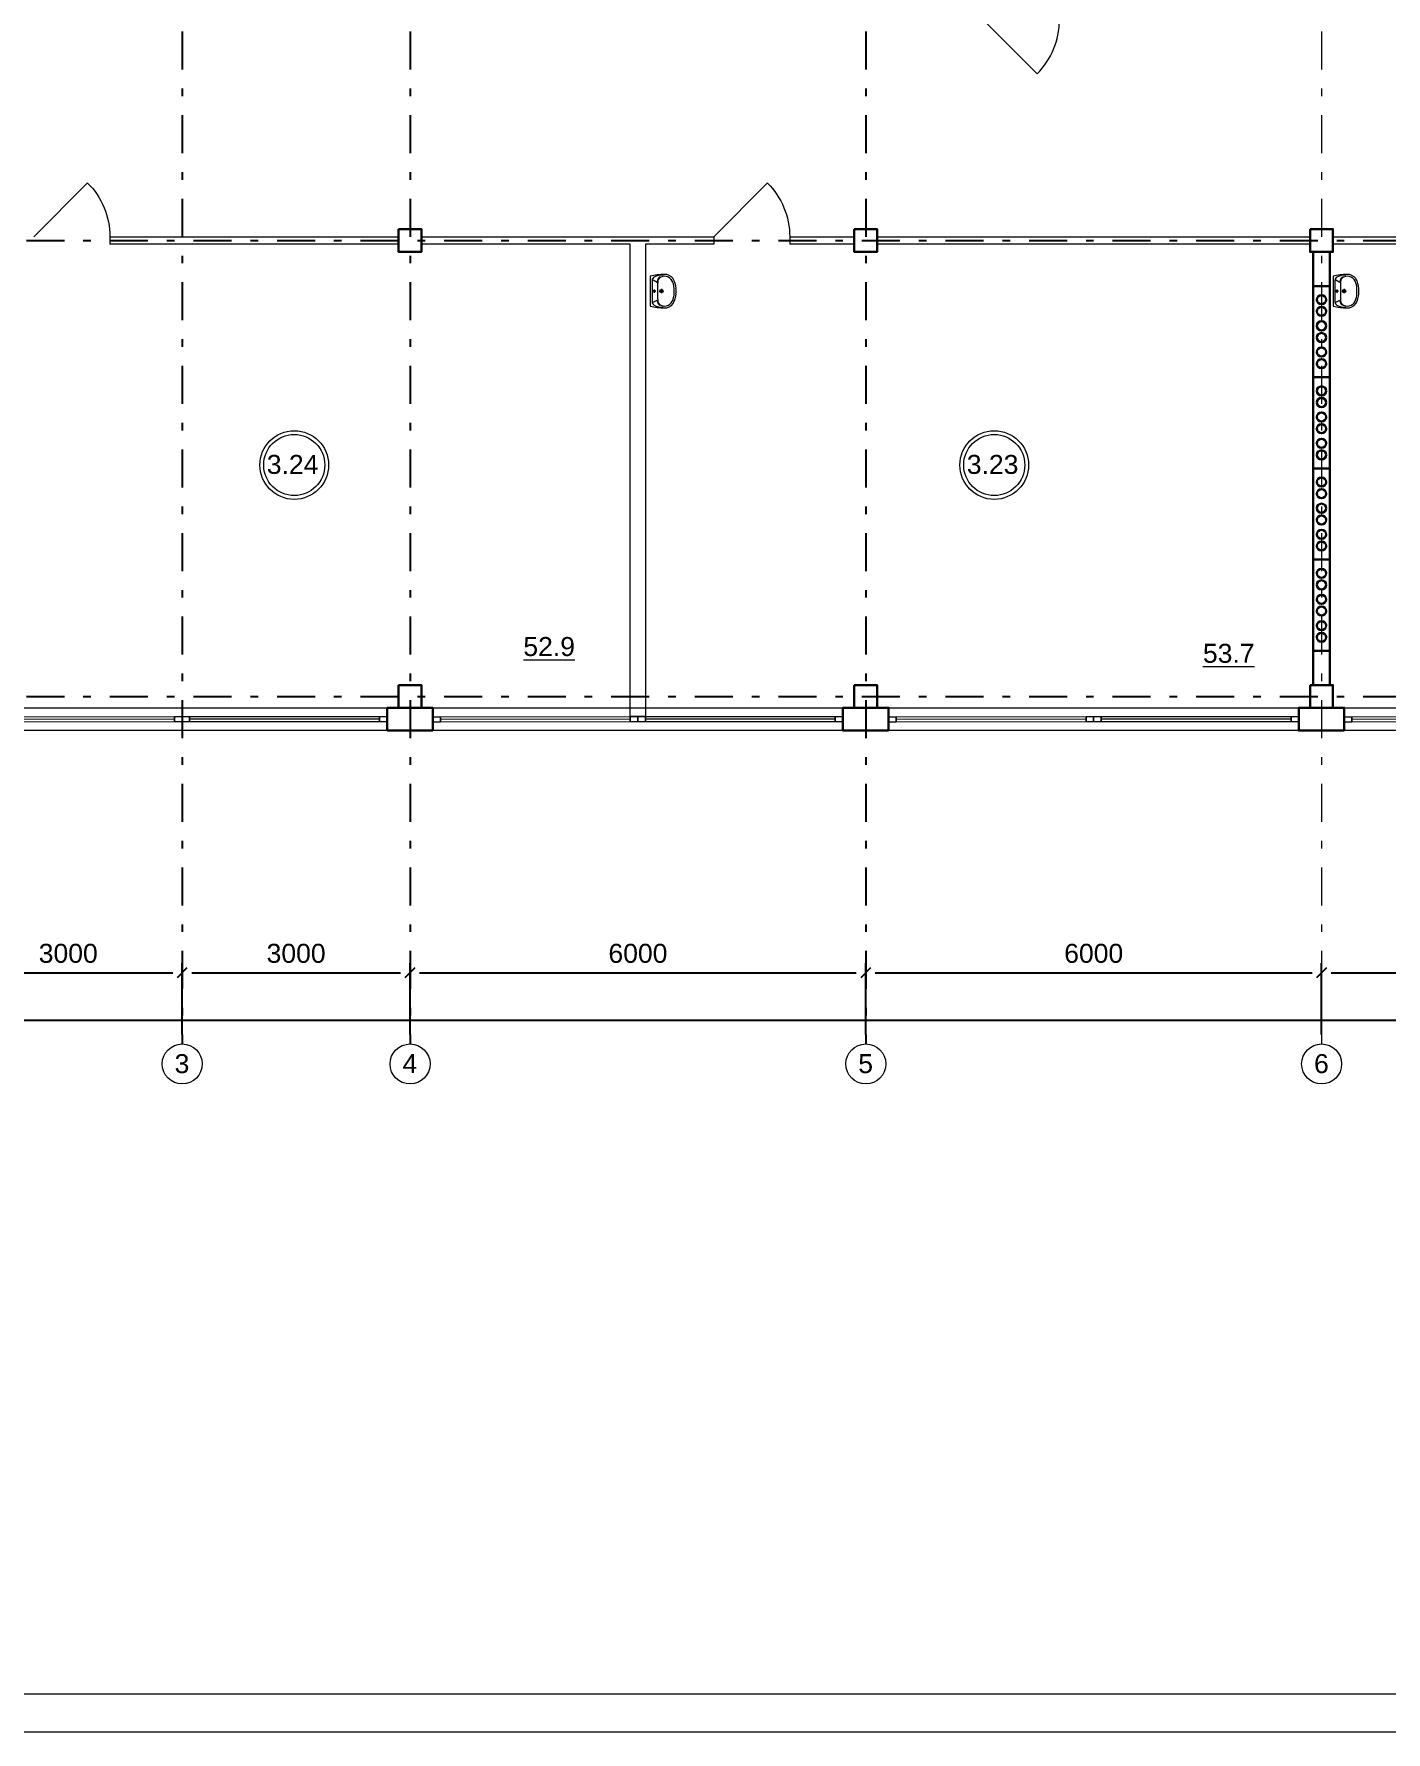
# Model space of a CAD drawing. Header units: metres. Extents: x -306 to 273, y -329 to 512.
# Drawn here: x 200.08 to 217.88, y 289.38 to 311.73 of the extents above; entities that cross this region are included whole.
import ezdxf
from ezdxf.enums import TextEntityAlignment as Align

# ---------------------------------------------------------------- set-up
doc = ezdxf.new("R2010")
doc.units = ezdxf.units.M
doc.header["$MEASUREMENT"] = 0
doc.linetypes.add('( Dashdot )', pattern=[1.001, 0.5, -0.25, 0.001, -0.25])
doc.layers.get('DEFPOINTS').update_dxf_attribs({"lineweight": 0})
doc.layers.add('Level 50', color=7, linetype='Continuous', lineweight=0)
doc.styles.add('Standard_0', font='arial.ttf')
doc.styles.add('Style-Arial', font='arial.ttf')
doc.dimstyles.get("Standard").update_dxf_attribs({"dimtxt": 0.00018, "dimasz": 0.00018, "dimexe": 0.0002, "dimexo": 0.0625, "dimgap": 9e-05, "dimtad": 0, "dimtih": 1, "dimtoh": 1, "dimdec": 4, "dimlfac": 1000, "dimzin": 0, "dimdsep": 46, "dimtxsty": 'Standard_0', "dimcen": 9e-05, "dimadec": 0, "dimazin": 0, "dimtfac": 1, "dimtdec": 4, "dimtofl": 0, "dimtmove": 0, "dimatfit": 0, "dimfxl": 0.01, "dimfxlon": 1, "dimtolj": 1, "dimtzin": 0, "dimarcsym": 0})

# ---------------------------------------------------------------- blocks, each defined once
blk = doc.blocks.new('*U1656')
at = {"color": 7, "linetype": 'Continuous', "lineweight": 0}
blk.add_line((1.25, 0), (-1.25, 0), dxfattribs=at)
at = {"color": 7, "linetype": 'Continuous', "lineweight": 13, "flags": 128}
for points in [[(-1.35, 0.035), (-1.25, 0.035), (-1.25, -0.035), (-1.35, -0.035), (-1.35, 0.035)], [(1.25, 0.035), (1.35, 0.035), (1.35, -0.035), (1.25, -0.035), (1.25, 0.035)]]:
    blk.add_lwpolyline(points, close=True, dxfattribs=at)
at = {"color": 7, "linetype": 'Continuous', "lineweight": 0, "flags": 128}
blk.add_lwpolyline([(-1.25, 0.035), (1.25, 0.035), (1.25, -0.035), (-1.25, -0.035), (-1.25, 0.035)], close=True, dxfattribs=at)
blk = doc.blocks.new('*U1657')
at = {"color": 7, "linetype": 'Continuous', "lineweight": 0}
blk.add_line((1.25, 0.001), (-1.25, -0.001), dxfattribs=at)
at = {"color": 7, "linetype": 'Continuous', "lineweight": 13, "flags": 128}
for points in [[(-1.35, 0.034), (-1.25, 0.034), (-1.25, -0.036), (-1.35, -0.036), (-1.35, 0.034)], [(1.25, 0.036), (1.35, 0.036), (1.35, -0.034), (1.25, -0.034), (1.25, 0.036)]]:
    blk.add_lwpolyline(points, close=True, dxfattribs=at)
at = {"color": 7, "linetype": 'Continuous', "lineweight": 0, "flags": 128}
blk.add_lwpolyline([(-1.25, 0.034), (1.25, 0.036), (1.25, -0.034), (-1.25, -0.036), (-1.25, 0.034)], close=True, dxfattribs=at)
blk = doc.blocks.new('*U1655')
at = {"color": 7, "linetype": 'Continuous', "lineweight": 30, "flags": 128}
blk.add_lwpolyline([(-0.11, -0.6), (-0.11, 0.6), (0.11, 0.6), (0.11, -0.6), (-0.11, -0.6)], close=True, dxfattribs=at)
at = {"color": 7, "linetype": 'Continuous', "lineweight": 30}
for centre in [(0, 0.421), (0, 0.268), (0, 0.077), (0, -0.077), (0, -0.268), (0, -0.421)]:
    blk.add_circle(centre, 0.06, dxfattribs=at)
blk = doc.blocks.new('_Oblique-1')
at = {"color": 0, "linetype": 'ByBlock', "lineweight": -2}
blk.add_line((0.5, 0.5), (-0.5, -0.5), dxfattribs=at)
blk = doc.blocks.new('*D2473')
at = {"color": 0, "linetype": 'Continuous', "lineweight": -2, "transparency": 16777216}
for p, q in [((193.031, 298.561), (193.031, 298.872)), ((259.031, 298.561), (259.031, 298.872)), ((193.156, 298.747), (258.906, 298.747))]:
    blk.add_line(p, q, dxfattribs=at)
at = {"layer": 'DEFPOINTS', "color": 0, "linetype": 'Continuous', "lineweight": 0, "transparency": 16777216}
for p in [(259.031, 298.747), (193.031, 298.436), (259.031, 298.436)]:
    blk.add_point(p, dxfattribs=at)
at = {"color": 0, "linetype": 'Continuous', "lineweight": -2, "transparency": 16777216, "xscale": 0.125, "yscale": 0.125, "zscale": 0.125, "rotation": 180}
blk.add_blockref('_Oblique-1', (193.031, 298.747), dxfattribs=at)
at = {"color": 0, "linetype": 'Continuous', "lineweight": -2, "transparency": 16777216, "xscale": 0.125, "yscale": 0.125, "zscale": 0.125}
blk.add_blockref('_Oblique-1', (259.031, 298.747), dxfattribs=at)
at = {"color": 0, "linetype": 'Continuous', "lineweight": 0, "transparency": 16777216, "insert": (226.031, 299), "char_height": 0.25, "attachment_point": 5, "style": 'Style-Arial'}
blk.add_mtext('\\A1;66000', dxfattribs=at)
blk = doc.blocks.new('*U1662')
at = {"color": 7, "linetype": 'Continuous', "lineweight": 0, "flags": 128}
blk.add_lwpolyline([(42.05, 29.7), (42.05, -29.7), (-42.05, -29.7), (-42.05, 29.7), (42.05, 29.7)], close=True, dxfattribs=at)
at = {"layer": 'Level 50', "color": 7, "linetype": 'Continuous', "lineweight": 13}
blk.add_line((41.55, -29.2), (-41.25, -29.2), dxfattribs=at)
blk = doc.blocks.new('*U1858')
at = {"color": 7, "linetype": 'Continuous', "lineweight": 13}
for radius in [0.452, 0.402]:
    blk.add_circle((0, 0), radius, dxfattribs=at)
at = {"color": 7, "linetype": 'Continuous', "lineweight": 13, "style": 'Style-Arial'}
blk.add_text('3.23', height=0.25, dxfattribs=at).set_placement((-0.361, 0.133), align=Align.TOP_LEFT)
blk = doc.blocks.new('*U1859')
at = {"color": 7, "linetype": 'Continuous', "lineweight": 13}
for radius in [0.452, 0.402]:
    blk.add_circle((0, 0), radius, dxfattribs=at)
at = {"color": 7, "linetype": 'Continuous', "lineweight": 13, "style": 'Style-Arial'}
blk.add_text('3.24', height=0.25, dxfattribs=at).set_placement((-0.361, 0.133), align=Align.TOP_LEFT)
blk = doc.blocks.new('*U1888')
at = {"color": 7, "lineweight": 13}
blk.add_line((-0.5, 0.354), (0.207, -0.354), dxfattribs=at)
at = {"color": 7, "lineweight": 0}
blk.add_arc((-0.5, 0.354), 1, 315, 360, dxfattribs=at)
blk = doc.blocks.new('ум9')
at = {"color": 252, "lineweight": 13}
for p, q in [((0.317, 0), (-0.317, 0)), ((-0.237, -0.059), (-0.19, -0.143)), ((0.228, -0.039), (-0.228, -0.039)), ((0.185, -0.156), (-0.171, -0.156)), ((0.046, -0.234), (-0.046, -0.234)), ((0.035, -0.08), (-0.035, -0.08)), ((0, -0.115), (0, -0.045)), ((0, -0.189), (0, -0.28)), ((0.237, -0.059), (0.19, -0.143))]:
    blk.add_line(p, q, dxfattribs=at)
for centre, radius in [((0, -0.234), 0.0351), ((0, -0.08), 0.0221), ((0, -0.234), 0.0221)]:
    blk.add_circle(centre, radius, dxfattribs=at)
for centre, radius, start, end in [((1.163, -0.334), 1.518, 167.3206, 178.6525), ((-0.135, -0.304), 0.22, 178.312, 234.1043), ((-0.355, -0.298), 0.00065, 358.312, 358.6525), ((0.089, -0.267), 0.429, 154.5977, 180.3349), ((-0.317, -0.001), 0.00065, 90, 167.3206), ((-0.135, -0.303), 0.18, 141.0504, 245.2718), ((-0.228, -0.117), 0.078, 90, 154.5977), ((-0.135, -0.303), 0.193, 141.0504, 147.7493), ((-0.181, -0.302), 0.159, 98.7111, 129.9424), ((-0.181, -0.302), 0.146, 86.1548, 129.9424), ((0.181, -0.302), 0.146, 50.0576, 93.8452), ((0.181, -0.302), 0.159, 50.0576, 81.2889), ((0.135, -0.303), 0.18, 294.7282, 38.9496), ((0.228, -0.117), 0.078, 25.4023, 90), ((0.135, -0.304), 0.22, 305.8957, 1.688), ((0.135, -0.303), 0.193, 32.2507, 38.9496), ((-0.089, -0.267), 0.429, 359.6651, 25.4023), ((0.317, -0.001), 0.00065, 12.6794, 90), ((-1.163, -0.334), 1.518, 1.3475, 12.6794), ((0.355, -0.298), 0.00065, 181.3475, 181.688), ((-0.035, -0.093), 0.452, 239.6448, 267.5368), ((-0.035, -0.093), 0.413, 244.8898, 267.5368), ((0, 0.104), 0.65, 265.1692, 274.8308), ((0, 0.104), 0.611, 265.1692, 274.8308), ((0.035, -0.093), 0.413, 272.4632, 300.3552), ((0.035, -0.093), 0.452, 272.4632, 300.3552)]:
    blk.add_arc(centre, radius, start, end, dxfattribs=at)
blk = doc.blocks.new('*D2414')
at = {"color": 0, "linetype": 'Continuous', "lineweight": -2, "transparency": 16777216}
for p, q in [((199.031, 298.561), (199.031, 299.499)), ((202.031, 298.561), (202.031, 299.499)), ((199.156, 299.374), (201.906, 299.374))]:
    blk.add_line(p, q, dxfattribs=at)
at = {"layer": 'DEFPOINTS', "color": 0, "linetype": 'Continuous', "lineweight": 0, "transparency": 16777216}
for p in [(202.031, 299.374), (199.031, 298.436), (202.031, 298.436)]:
    blk.add_point(p, dxfattribs=at)
at = {"color": 0, "linetype": 'Continuous', "lineweight": -2, "transparency": 16777216, "xscale": 0.125, "yscale": 0.125, "zscale": 0.125, "rotation": 180}
blk.add_blockref('_Oblique-1', (199.031, 299.374), dxfattribs=at)
at = {"color": 0, "linetype": 'Continuous', "lineweight": -2, "transparency": 16777216, "xscale": 0.125, "yscale": 0.125, "zscale": 0.125}
blk.add_blockref('_Oblique-1', (202.031, 299.374), dxfattribs=at)
at = {"color": 0, "linetype": 'Continuous', "lineweight": 0, "transparency": 16777216, "insert": (200.531, 299.627), "char_height": 0.25, "attachment_point": 5, "style": 'Style-Arial'}
blk.add_mtext('\\A1;3000', dxfattribs=at)
blk = doc.blocks.new('*D2415')
at = {"color": 0, "linetype": 'Continuous', "lineweight": -2, "transparency": 16777216}
for p, q in [((202.031, 298.561), (202.031, 299.499)), ((205.031, 298.561), (205.031, 299.499)), ((202.156, 299.374), (204.906, 299.374))]:
    blk.add_line(p, q, dxfattribs=at)
at = {"layer": 'DEFPOINTS', "color": 0, "linetype": 'Continuous', "lineweight": 0, "transparency": 16777216}
for p in [(205.031, 299.374), (202.031, 298.436), (205.031, 298.436)]:
    blk.add_point(p, dxfattribs=at)
at = {"color": 0, "linetype": 'Continuous', "lineweight": -2, "transparency": 16777216, "xscale": 0.125, "yscale": 0.125, "zscale": 0.125, "rotation": 180}
blk.add_blockref('_Oblique-1', (202.031, 299.374), dxfattribs=at)
at = {"color": 0, "linetype": 'Continuous', "lineweight": -2, "transparency": 16777216, "xscale": 0.125, "yscale": 0.125, "zscale": 0.125}
blk.add_blockref('_Oblique-1', (205.031, 299.374), dxfattribs=at)
at = {"color": 0, "linetype": 'Continuous', "lineweight": 0, "transparency": 16777216, "insert": (203.531, 299.627), "char_height": 0.25, "attachment_point": 5, "style": 'Style-Arial'}
blk.add_mtext('\\A1;3000', dxfattribs=at)
blk = doc.blocks.new('*D2416')
at = {"color": 0, "linetype": 'Continuous', "lineweight": -2, "transparency": 16777216}
for p, q in [((205.031, 298.561), (205.031, 299.499)), ((211.031, 298.561), (211.031, 299.499)), ((205.156, 299.374), (210.906, 299.374))]:
    blk.add_line(p, q, dxfattribs=at)
at = {"layer": 'DEFPOINTS', "color": 0, "linetype": 'Continuous', "lineweight": 0, "transparency": 16777216}
for p in [(211.031, 299.374), (205.031, 298.436), (211.031, 298.436)]:
    blk.add_point(p, dxfattribs=at)
at = {"color": 0, "linetype": 'Continuous', "lineweight": -2, "transparency": 16777216, "xscale": 0.125, "yscale": 0.125, "zscale": 0.125, "rotation": 180}
blk.add_blockref('_Oblique-1', (205.031, 299.374), dxfattribs=at)
at = {"color": 0, "linetype": 'Continuous', "lineweight": -2, "transparency": 16777216, "xscale": 0.125, "yscale": 0.125, "zscale": 0.125}
blk.add_blockref('_Oblique-1', (211.031, 299.374), dxfattribs=at)
at = {"color": 0, "linetype": 'Continuous', "lineweight": 0, "transparency": 16777216, "insert": (208.031, 299.627), "char_height": 0.25, "attachment_point": 5, "style": 'Style-Arial'}
blk.add_mtext('\\A1;6000', dxfattribs=at)
blk = doc.blocks.new('*D2417')
at = {"color": 0, "linetype": 'Continuous', "lineweight": -2, "transparency": 16777216}
for p, q in [((211.031, 298.561), (211.031, 299.499)), ((217.031, 298.561), (217.031, 299.499)), ((211.156, 299.374), (216.906, 299.374))]:
    blk.add_line(p, q, dxfattribs=at)
at = {"layer": 'DEFPOINTS', "color": 0, "linetype": 'Continuous', "lineweight": 0, "transparency": 16777216}
for p in [(217.031, 299.374), (211.031, 298.436), (217.031, 298.436)]:
    blk.add_point(p, dxfattribs=at)
at = {"color": 0, "linetype": 'Continuous', "lineweight": -2, "transparency": 16777216, "xscale": 0.125, "yscale": 0.125, "zscale": 0.125, "rotation": 180}
blk.add_blockref('_Oblique-1', (211.031, 299.374), dxfattribs=at)
at = {"color": 0, "linetype": 'Continuous', "lineweight": -2, "transparency": 16777216, "xscale": 0.125, "yscale": 0.125, "zscale": 0.125}
blk.add_blockref('_Oblique-1', (217.031, 299.374), dxfattribs=at)
at = {"color": 0, "linetype": 'Continuous', "lineweight": 0, "transparency": 16777216, "insert": (214.031, 299.627), "char_height": 0.25, "attachment_point": 5, "style": 'Style-Arial'}
blk.add_mtext('\\A1;6000', dxfattribs=at)
blk = doc.blocks.new('*D2418')
at = {"color": 0, "linetype": 'Continuous', "lineweight": -2, "transparency": 16777216}
for p, q in [((217.031, 298.561), (217.031, 299.499)), ((223.031, 298.561), (223.031, 299.499)), ((217.156, 299.374), (222.906, 299.374))]:
    blk.add_line(p, q, dxfattribs=at)
at = {"layer": 'DEFPOINTS', "color": 0, "linetype": 'Continuous', "lineweight": 0, "transparency": 16777216}
for p in [(223.031, 299.374), (217.031, 298.436), (223.031, 298.436)]:
    blk.add_point(p, dxfattribs=at)
at = {"color": 0, "linetype": 'Continuous', "lineweight": -2, "transparency": 16777216, "xscale": 0.125, "yscale": 0.125, "zscale": 0.125, "rotation": 180}
blk.add_blockref('_Oblique-1', (217.031, 299.374), dxfattribs=at)
at = {"color": 0, "linetype": 'Continuous', "lineweight": -2, "transparency": 16777216, "xscale": 0.125, "yscale": 0.125, "zscale": 0.125}
blk.add_blockref('_Oblique-1', (223.031, 299.374), dxfattribs=at)
at = {"color": 0, "linetype": 'Continuous', "lineweight": 0, "transparency": 16777216, "insert": (220.031, 299.627), "char_height": 0.25, "attachment_point": 5, "style": 'Style-Arial'}
blk.add_mtext('\\A1;6000', dxfattribs=at)

msp = doc.modelspace()

# ---------------------------------------------------------------- linework, layer by layer
at = {"color": 1, "linetype": '( Dashdot )'}
for p, q in [((202.03122933, 346.95949373), (202.03122933, 298.43607877)), ((205.03122933, 346.95949373), (205.03122933, 298.43607877)), ((211.03122933, 346.95949373), (211.03122933, 298.43607877)), ((190.07964142, 309.00949373), (261.97964142, 309.00949373)), ((190.07964142, 303.00949373), (261.97964142, 303.00949373))]:
    msp.add_line(p, q, dxfattribs=at)
at = {"color": 1, "linetype": '( Dashdot )', "lineweight": 0}
msp.add_line((217.03122933, 346.95949373), (217.03122933, 298.43607877), dxfattribs=at)
at = {"color": 7, "linetype": 'Continuous', "lineweight": 13}
for p, q in [((201.07964142, 309.05949373), (201.07964142, 308.95949373)), ((209.02964142, 309.05949373), (209.02964142, 308.95949373)), ((210.02964142, 309.05949373), (210.02964142, 308.95949373))]:
    msp.add_line(p, q, dxfattribs=at)
at = {"color": 7, "linetype": 'Continuous', "lineweight": 30, "flags": 128}
for points in [[(204.87964142, 309.15949373), (204.87964142, 308.85949373), (205.17964142, 308.85949373), (205.17964142, 309.15949373), (204.87964142, 309.15949373)], [(210.87964142, 309.15949373), (210.87964142, 308.85949373), (211.17964142, 308.85949373), (211.17964142, 309.15949373), (210.87964142, 309.15949373)], [(216.87964142, 309.15949373), (216.87964142, 308.85949373), (217.17964142, 308.85949373), (217.17964142, 309.15949373), (216.87964142, 309.15949373)], [(216.91964142, 308.40949373), (217.13964142, 308.40949373), (217.13964142, 308.85949373), (216.91964142, 308.85949373), (216.91964142, 308.40949373)], [(216.91964142, 303.60949373), (217.13964142, 303.60949373), (217.13964142, 303.15949373), (216.91964142, 303.15949373), (216.91964142, 303.60949373)], [(204.87964142, 303.15949373), (204.87964142, 302.85949373), (205.17964142, 302.85949373), (205.17964142, 303.15949373), (204.87964142, 303.15949373)], [(210.87964142, 303.15949373), (210.87964142, 302.85949373), (211.17964142, 302.85949373), (211.17964142, 303.15949373), (210.87964142, 303.15949373)], [(216.87964142, 303.15949373), (216.87964142, 302.85949373), (217.17964142, 302.85949373), (217.17964142, 303.15949373), (216.87964142, 303.15949373)], [(205.32964142, 302.55949373), (204.72964142, 302.55949373), (204.72964142, 302.85949373), (205.32964142, 302.85949373), (205.32964142, 302.55949373)], [(211.32964142, 302.55949373), (210.72964142, 302.55949373), (210.72964142, 302.85949373), (211.32964142, 302.85949373), (211.32964142, 302.55949373)], [(217.32964142, 302.55949373), (216.72964142, 302.55949373), (216.72964142, 302.85949373), (217.32964142, 302.85949373), (217.32964142, 302.55949373)]]:
    msp.add_lwpolyline(points, close=True, dxfattribs=at)
at = {"color": 7, "linetype": 'Continuous', "lineweight": 13, "flags": 128}
for points in [[(201.07964142, 309.05949373), (204.87964142, 309.05949373), (204.87964142, 308.95949373), (201.07964142, 308.95949373)], [(205.17964142, 309.05949373), (209.02964142, 309.05949373)], [(207.92964142, 308.95949373), (205.17964142, 308.95949373)], [(208.12964142, 308.95949373), (208.12964142, 302.74449373), (207.92964142, 302.74449373), (207.92964142, 308.95949373)], [(209.02964142, 308.95949373), (208.12964142, 308.95949373)], [(210.02964142, 309.05949373), (210.87964142, 309.05949373), (210.87964142, 308.95949373), (210.02964142, 308.95949373)], [(218.07964142, 308.95949373), (217.17964142, 308.95949373), (217.17964142, 309.05949373), (218.07964142, 309.05949373)]]:
    msp.add_lwpolyline(points, dxfattribs=at)
msp.add_lwpolyline([(211.17964142, 309.05949373), (216.87964142, 309.05949373), (216.87964142, 308.95949373), (211.17964142, 308.95949373), (211.17964142, 309.05949373)], close=True, dxfattribs=at)
at = {"color": 7, "linetype": 'Continuous', "lineweight": 0, "flags": 128}
for points in [[(199.32964142, 302.85949373), (204.72964142, 302.85949373), (204.72964142, 302.55949373), (199.32964142, 302.55949373), (199.32964142, 302.85949373)], [(205.32964142, 302.85949373), (210.72964142, 302.85949373), (210.72964142, 302.55949373), (205.32964142, 302.55949373), (205.32964142, 302.85949373)], [(211.32964142, 302.85949373), (216.72964142, 302.85949373), (216.72964142, 302.55949373), (211.32964142, 302.55949373), (211.32964142, 302.85949373)], [(217.32964142, 302.85949373), (222.72964142, 302.85949373), (222.72964142, 302.55949373), (217.32964142, 302.55949373), (217.32964142, 302.85949373)]]:
    msp.add_lwpolyline(points, close=True, dxfattribs=at)
at = {"color": 7, "linetype": 'Continuous', "lineweight": 13}
for centre in [(202.03122933, 298.17272333), (205.03122933, 298.17272333), (211.03122933, 298.17272333), (217.03122933, 298.17272333)]:
    msp.add_circle(centre, 0.26335544, dxfattribs=at)

# ---------------------------------------------------------------- block references
at = {"color": 7, "lineweight": 13}
msp.add_blockref('*U1888', (213.07959481, 311.55596633), dxfattribs=at)
at = {"color": 7, "lineweight": 13, "extrusion": (0, 0, -1), "rotation": 180}
for p in [(-200.57959481, 309.41302113), (-209.52959481, 309.41302113)]:
    msp.add_blockref('*U1888', p, dxfattribs=at)
at = {"color": 252, "lineweight": 13, "xscale": 0.6221590909090893, "yscale": 0.6221590909090893, "zscale": 0.6221590909090893, "rotation": 90}
for p in [(208.19352789, 308.34345198), (217.18161986, 308.34345198)]:
    msp.add_blockref('ум9', p, dxfattribs=at)
at = {"color": 7, "linetype": 'Continuous', "lineweight": 30}
for p in [(217.02959481, 307.80953469), (217.02959481, 306.60953469), (217.02959481, 305.40953469), (217.02959481, 304.20953469)]:
    msp.add_blockref('*U1655', p, dxfattribs=at)
at = {"color": 7, "linetype": 'Continuous', "lineweight": 13}
for name, p in [('*U1859', (203.50606716, 306.05494633)), ('*U1858', (212.72157634, 306.05494633)), ('*U1657', (200.67959481, 302.70843469)), ('*U1656', (203.37959481, 302.70953469)), ('*U1657', (206.67959481, 302.70843469)), ('*U1656', (209.37959481, 302.70953469)), ('*U1657', (212.67959481, 302.70843469)), ('*U1656', (215.37959481, 302.70953469)), ('*U1657', (218.67959481, 302.70843469))]:
    msp.add_blockref(name, p, dxfattribs=at)
at = {"layer": 'Level 50', "color": 7, "linetype": 'Continuous', "lineweight": 13}
msp.add_blockref('*U1662', (225.88121738, 319.08055446), dxfattribs=at)

# ---------------------------------------------------------------- texts
at = {"color": 7, "linetype": 'Continuous', "lineweight": 13, "style": 'Style-Arial'}
for s, p in [('%%u52.9%%U', (206.52234874, 303.79129174)), ('%%u53.7%%U', (215.46884505, 303.70175087))]:
    msp.add_text(s, height=0.25, dxfattribs=at).set_placement(p, align=Align.TOP_LEFT)
at = {"color": 7, "linetype": 'Continuous', "lineweight": 30, "style": 'Style-Arial'}
for s, p in [('3', (201.93153651, 298.30198596)), ('4', (204.93153651, 298.30198596)), ('5', (210.93153651, 298.30198596)), ('6', (216.93153651, 298.30198596))]:
    msp.add_text(s, height=0.25, dxfattribs=at).set_placement(p, align=Align.TOP_LEFT)

# ---------------------------------------------------------------- dimensions: what is measured, and where the dimension line sits
at = {"color": 5, "linetype": 'Continuous', "lineweight": 0}
for base, p1, p2, picture, middle in [((202.03122933, 299.37413048), (199.03122933, 298.43607877), (202.03122933, 298.43607877), '*D2414', (200.53122933, 299.62685899)), ((205.03122933, 299.37413048), (202.03122933, 298.43607877), (205.03122933, 298.43607877), '*D2415', (203.53122933, 299.62685899)), ((211.03122933, 299.37413048), (205.03122933, 298.43607877), (211.03122933, 298.43607877), '*D2416', (208.03122933, 299.62677372)), ((217.03122933, 299.37413048), (211.03122933, 298.43607877), (217.03122933, 298.43607877), '*D2417', (214.03122933, 299.62677372)), ((223.03122933, 299.37413048), (217.03122933, 298.43607877), (223.03122933, 298.43607877), '*D2418', (220.03122933, 299.62677372)), ((259.03122933, 298.747006244), (193.03122933, 298.4360787709), (259.03122933, 298.4360787709), '*D2473', (226.03122933, 298.9996494909))]:
    dim = msp.add_linear_dim(base=base, p1=p1, p2=p2, dimstyle='Standard', override={"dimtxt": 0.25, "dimasz": 0.125, "dimexe": 0.125, "dimexo": 0.125, "dimgap": 0.125, "dimtad": 1, "dimtih": 0, "dimtoh": 0, "dimzin": 11, "dimtxsty": 'Style-Arial', "dimblk": '_Oblique-1', "dimfxlon": 0, "dimfrac": 2, "dimtzin": 11}, dxfattribs=at)
    dim.commit()
    dim.dimension.update_dxf_attribs({"geometry": picture, "text_midpoint": middle})

doc.saveas('drawing.dxf')
